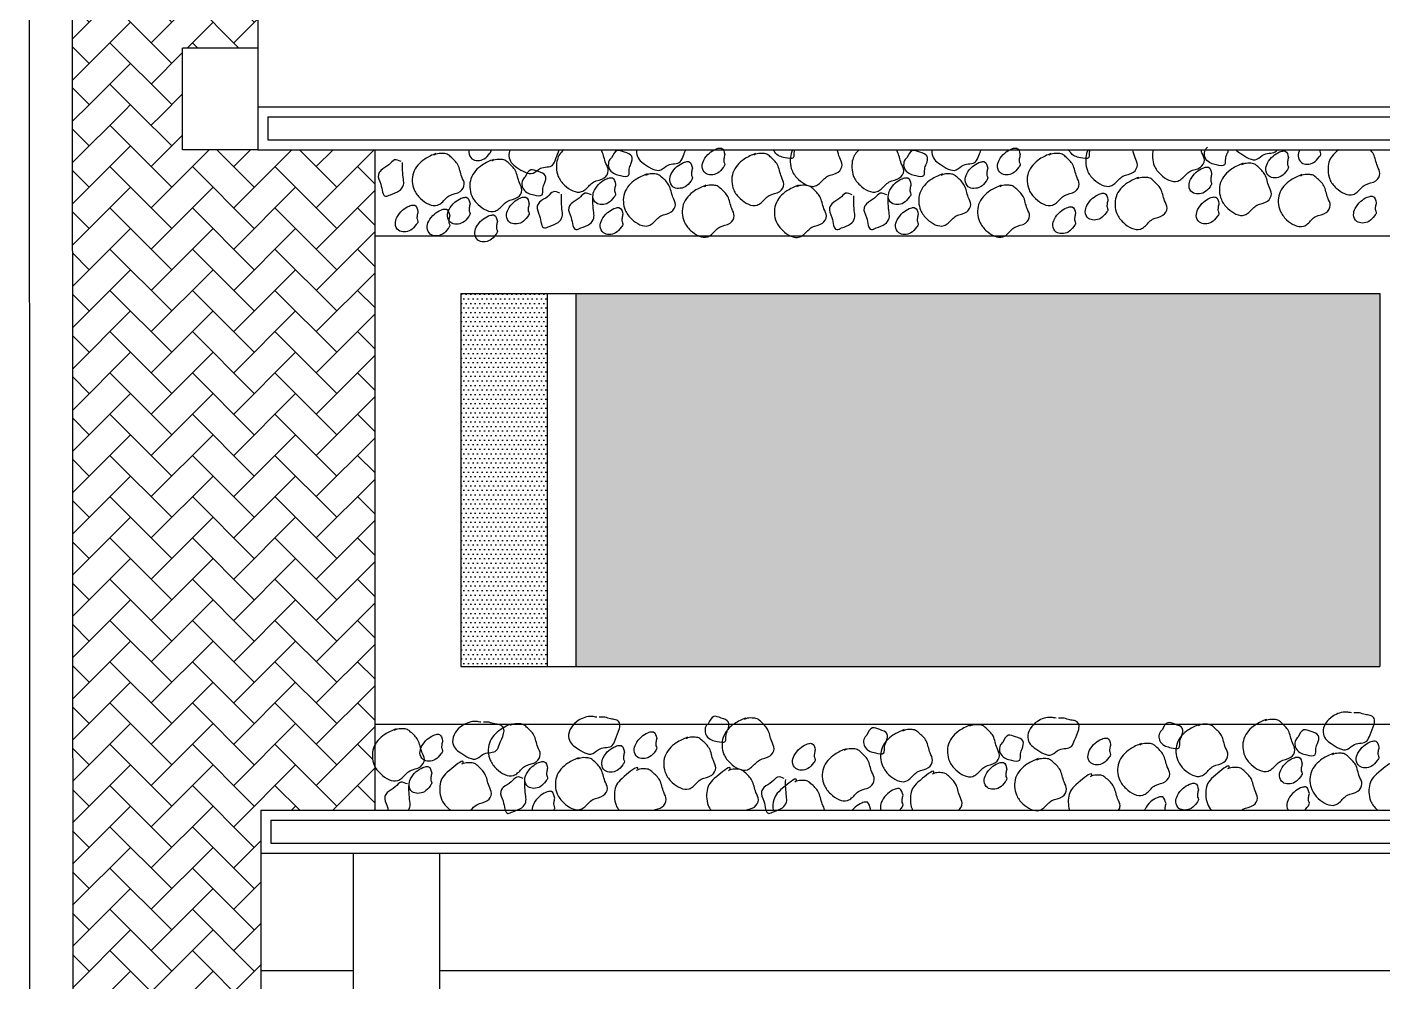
# Model space of a CAD drawing. Extents: x 152 to 700, y -120 to 84.
# Drawn here: x 202.573 to 206.114, y 68.869 to 71.362 of the extents above; entities that cross this region are included whole.
import ezdxf

# ---------------------------------------------------------------- set-up
doc = ezdxf.new("R2010")
doc.units = 0
doc.header["$LTSCALE"] = 0.03
doc.layers.get('0').update_dxf_attribs({"linetype": 'CONTINUOUS'})
for name, color, linetype in [('CALIDAD', 30, 'CONTINUOUS'), ('MUEBLES', 8, 'CONTINUOUS'), ('VENTANAS', 4, 'CONTINUOUS')]:
    doc.layers.add(name, color=color, linetype=linetype)
pattern_1 = [(45, (-34.82855, 130.16018), (1e-17, 0.107763073), [0.2286, -0.0762]), (135, (-34.77467, 130.21406), (1e-17, 0.107763073), [0.2286, -0.0762])]
pattern_2 = [(0, (95.259633, 125.802692), (0.005953125, 0.01190625), [0, -0.01190625])]

msp = doc.modelspace()

# ---------------------------------------------------------------- hatches: boundary and pattern name
at = {"ltscale": 0.03}
h = msp.add_hatch(dxfattribs=at)
h.set_pattern_fill('AR-HBONE,_O', color=31, scale=0.00075)
h.set_pattern_definition(pattern_1)
h.paths.add_polyline_path([(202.6908, 71.1677), (202.979, 71.1234), (202.979, 71.3078), (203.1753, 71.3078), (203.1753, 76.2544), (202.6885, 76.2935)])
h = msp.add_hatch(dxfattribs=at)
h.set_pattern_fill('AR-HBONE,_O', color=31, scale=0.00075)
h.set_pattern_definition(pattern_1)
edge = h.paths.add_edge_path()
edge.add_line((203.1832, 69.3172), (203.4808, 69.3172))
edge.add_line((203.4808, 69.3172), (203.4808, 69.4323))
edge.add_spline(control_points=[(203.4808, 69.4323), (203.4804, 69.4332), (203.4741, 69.4477), (203.474, 69.4711), (203.4794, 69.4852), (203.4808, 69.4878)], knot_values=[0.091409, 0.091409, 0.091409, 0.091409, 0.095392, 0.154484, 0.169046, 0.169046, 0.169046, 0.169046], degree=3, periodic=0)
edge.add_line((203.4808, 69.4878), (203.4808, 71.0422))
edge.add_line((203.4808, 71.0422), (203.1753, 71.0422))
edge.add_line((203.1753, 71.0422), (202.979, 71.0422))
edge.add_line((202.979, 71.0422), (202.979, 71.1234))
edge.add_line((202.979, 71.1234), (202.6908, 71.1677))
edge.add_line((202.6908, 71.1677), (202.6941, 63.9296))
edge.add_line((202.6941, 63.9296), (203.1832, 63.9296))
edge.add_line((203.1832, 63.9296), (203.1832, 69.3172))
at = {"layer": 'VENTANAS', "ltscale": 0.03}
h = msp.add_hatch(dxfattribs=at)
h.set_pattern_fill('DOTS', color=256, scale=0.0075, style=0)
h.set_pattern_definition(pattern_2)
h.paths.add_polyline_path([(203.9308, 70.6672), (203.7058, 70.6672), (203.7058, 69.6922), (203.9308, 69.6922)])
h = msp.add_hatch(dxfattribs=at)
h.set_pattern_fill('DOTS', color=256, scale=0.0075, style=0)
h.set_pattern_definition(pattern_2)
h.paths.add_polyline_path([(204.0058, 70.6672), (204.0058, 69.6922), (205.037, 69.6922), (205.037, 70.6672)])
h = msp.add_hatch(dxfattribs=at)
h.set_pattern_fill('DOTS', color=256, scale=0.0075, style=0)
h.set_pattern_definition(pattern_2)
h.paths.add_polyline_path([(205.037, 70.6672), (205.037, 69.6922), (206.1058, 69.6922), (206.1058, 70.6672)])

# ---------------------------------------------------------------- linework, layer by layer
at = {"ltscale": 0.03}
for p, q in [((202.6854, 83.179), (202.6941, 63.9296)), ((203.1753, 77.9047), (203.1753, 71.0422)), ((203.1753, 71.3078), (202.979, 71.3078)), ((202.979, 71.0422), (202.979, 71.3078)), ((203.1753, 71.1547), (211.8433, 71.1547)), ((203.1753, 71.0422), (202.979, 71.0422)), ((203.1753, 71.0422), (206.4808, 71.0422)), ((203.1832, 69.3172), (203.1832, 63.6507)), ((203.1832, 69.3172), (206.4808, 69.3172)), ((203.1832, 69.2047), (207.9808, 69.2047)), ((203.4245, 69.2047), (203.4245, 64.8673)), ((203.6495, 69.2047), (203.6495, 64.8673))]:
    msp.add_line(p, q, dxfattribs=at)
msp.add_lwpolyline([(217.5732, 83.2981), (202.5729, 83.2914), (202.5842, 57.9942), (217.585, 56.6357), (217.5732, 83.2981)], dxfattribs=at)
at = {"layer": 'CALIDAD', "ltscale": 0.03}
for p, q in [((203.2016, 71.1285), (211.817, 71.1285)), ((203.2016, 71.1285), (203.2016, 71.0685)), ((203.2016, 71.0685), (206.507, 71.0685)), ((203.2095, 69.291), (203.2095, 69.231)), ((203.2095, 69.291), (206.507, 69.291)), ((203.2095, 69.231), (208.007, 69.231))]:
    msp.add_line(p, q, dxfattribs=at)
at = {"layer": 'MUEBLES', "ltscale": 0.03}
for p, q in [((203.4808, 71.0422), (203.4808, 69.3172)), ((203.4808, 70.8172), (206.2558, 70.8172)), ((203.7058, 70.6672), (203.7058, 69.6922)), ((203.7058, 70.6672), (206.1058, 70.6672)), ((203.9308, 70.6672), (203.9308, 69.6922)), ((204.0058, 70.6672), (204.0058, 69.6922)), ((206.1058, 70.6672), (206.1058, 69.6922)), ((203.7058, 69.6922), (206.1058, 69.6922)), ((203.4808, 69.5422), (206.2558, 69.5422)), ((203.1832, 68.8986), (203.4245, 68.8986)), ((203.6495, 68.8986), (207.9808, 68.8986))]:
    msp.add_line(p, q, dxfattribs=at)
for points, start_tangent in [([(203.6407, 71.0326), (203.6112, 71.0178), (203.5816, 70.982), (203.5838, 70.9377), (203.6006, 70.9145), (203.645, 70.8977), (203.6555, 70.904), (203.6766, 70.923), (203.7041, 70.9335), (203.7146, 70.9525), (203.7083, 70.9714), (203.6977, 71.0031), (203.6787, 71.0241), (203.6703, 71.0305), (203.6576, 71.0326), (203.6407, 71.0305), (203.6365, 71.0284)], (0.196367, 0.980531)), ([(204.0992, 71.0213), (204.114, 71.0402), (204.133, 71.036), (204.152, 71.0255), (204.1499, 71.0044), (204.1457, 70.9918), (204.1436, 70.9749), (204.1225, 70.9749), (204.1077, 70.9791), (204.095, 70.9896), (204.0908, 71.0023), (204.095, 71.017), (204.0992, 71.0213)], (-0.894668, 0.446732)), ([(204.3949, 71.0294), (204.3865, 71.0462), (204.378, 71.0462), (204.3717, 71.0441), (204.3548, 71.0336), (204.34, 71.0146), (204.3358, 70.9977), (204.3443, 70.9809), (204.359, 70.9767), (204.3759, 70.9809), (204.3907, 70.9956), (204.3949, 71.0041), (204.3928, 71.0104), (204.3928, 71.0188), (204.3949, 71.0294)], (-0.447678, 0.894195)), ([(204.4754, 71.0326), (204.4458, 71.0178), (204.4163, 70.982), (204.4184, 70.9377), (204.4353, 70.9145), (204.4796, 70.8977), (204.4901, 70.904), (204.5112, 70.923), (204.5387, 70.9335), (204.5492, 70.9525), (204.5429, 70.9714), (204.5324, 71.0031), (204.5134, 71.0241), (204.5049, 71.0305), (204.4922, 71.0326), (204.4754, 71.0305), (204.4711, 71.0284)], (0.196367, 0.980531)), ([(204.8707, 71.0213), (204.8855, 71.0402), (204.9045, 71.036), (204.9235, 71.0255), (204.9213, 71.0044), (204.9171, 70.9918), (204.915, 70.9749), (204.8939, 70.9749), (204.8791, 70.9791), (204.8665, 70.9896), (204.8622, 71.0023), (204.8665, 71.017), (204.8707, 71.0213)], (-0.894668, 0.446732)), ([(205.1664, 71.0294), (205.1579, 71.0462), (205.1495, 71.0462), (205.1431, 71.0441), (205.1263, 71.0336), (205.1115, 71.0146), (205.1073, 70.9977), (205.1157, 70.9809), (205.1305, 70.9767), (205.1474, 70.9809), (205.1621, 70.9956), (205.1664, 71.0041), (205.1643, 71.0104), (205.1643, 71.0188), (205.1664, 71.0294)], (-0.447678, 0.894195)), ([(205.2468, 71.0326), (205.2173, 71.0178), (205.1877, 70.982), (205.1898, 70.9377), (205.2067, 70.9145), (205.251, 70.8977), (205.2616, 70.904), (205.2827, 70.923), (205.3101, 70.9335), (205.3207, 70.9525), (205.3143, 70.9714), (205.3038, 71.0031), (205.2848, 71.0241), (205.2764, 71.0305), (205.2637, 71.0326), (205.2468, 71.0305), (205.2426, 71.0284)], (0.196367, 0.980531)), ([(205.8671, 71.0216), (205.8587, 71.0385), (205.8502, 71.0385), (205.8439, 71.0364), (205.827, 71.0258), (205.8122, 71.0069), (205.808, 70.99), (205.8164, 70.9731), (205.8312, 70.9689), (205.8481, 70.9731), (205.8629, 70.9879), (205.8671, 70.9963), (205.865, 71.0027), (205.865, 71.0111), (205.8671, 71.0216)], (-0.447678, 0.894195)), ([(203.5494, 71.0113), (203.5326, 71.0156), (203.5178, 71.0029), (203.4967, 70.9882), (203.4903, 70.9776), (203.4967, 70.9523), (203.5093, 70.9207), (203.522, 70.9249), (203.5452, 70.9355), (203.5558, 70.9502), (203.5558, 70.965), (203.5537, 70.9882), (203.5537, 71.0092)], (-1, 0)), ([(203.7911, 71.017), (203.7615, 71.0023), (203.732, 70.9665), (203.7341, 70.9222), (203.751, 70.899), (203.7953, 70.8821), (203.8059, 70.8885), (203.827, 70.9074), (203.8544, 70.918), (203.865, 70.9369), (203.8586, 70.9559), (203.8481, 70.9875), (203.8291, 71.0086), (203.8206, 71.0149), (203.808, 71.017), (203.7911, 71.0149), (203.7869, 71.0128)], (0.196367, 0.980531)), ([(204.3103, 70.9939), (204.3019, 71.0107), (204.2934, 71.0107), (204.2871, 71.0086), (204.2702, 70.9981), (204.2554, 70.9791), (204.2512, 70.9622), (204.2597, 70.9454), (204.2744, 70.9412), (204.2913, 70.9454), (204.3061, 70.9601), (204.3103, 70.9686), (204.3082, 70.9749), (204.3082, 70.9833), (204.3103, 70.9939)], (-0.447678, 0.894195)), ([(205.0818, 70.9939), (205.0733, 71.0107), (205.0649, 71.0107), (205.0585, 71.0086), (205.0417, 70.9981), (205.0269, 70.9791), (205.0227, 70.9622), (205.0311, 70.9454), (205.0459, 70.9412), (205.0628, 70.9454), (205.0775, 70.9601), (205.0818, 70.9686), (205.0797, 70.9749), (205.0797, 70.9833), (205.0818, 70.9939)], (-0.447678, 0.894195)), ([(205.6666, 70.9795), (205.6581, 70.9963), (205.6497, 70.9963), (205.6434, 70.9942), (205.6265, 70.9837), (205.6117, 70.9647), (205.6075, 70.9478), (205.6159, 70.931), (205.6307, 70.9268), (205.6476, 70.931), (205.6624, 70.9457), (205.6666, 70.9542), (205.6645, 70.9605), (205.6645, 70.9689), (205.6666, 70.9795)], (-0.447678, 0.894195)), ([(205.7489, 71.0069), (205.7194, 70.9921), (205.6898, 70.9563), (205.6919, 70.912), (205.7088, 70.8888), (205.7531, 70.872), (205.7637, 70.8783), (205.7848, 70.8973), (205.8122, 70.9078), (205.8228, 70.9268), (205.8164, 70.9457), (205.8059, 70.9774), (205.7869, 70.9984), (205.7785, 71.0048), (205.7658, 71.0069), (205.7489, 71.0048), (205.7447, 71.0027)], (0.196367, 0.980531)), ([(203.8734, 70.9707), (203.8882, 70.9896), (203.9072, 70.9854), (203.9262, 70.9749), (203.9241, 70.9538), (203.9198, 70.9412), (203.9177, 70.9243), (203.8966, 70.9243), (203.8818, 70.9285), (203.8692, 70.9391), (203.865, 70.9517), (203.8692, 70.9665), (203.8734, 70.9707)], (-0.894668, 0.446732)), ([(204.1098, 70.9517), (204.1014, 70.9686), (204.0929, 70.9686), (204.0866, 70.9665), (204.0697, 70.9559), (204.0549, 70.9369), (204.0507, 70.9201), (204.0591, 70.9032), (204.0739, 70.899), (204.0908, 70.9032), (204.1056, 70.918), (204.1098, 70.9264), (204.1077, 70.9327), (204.1077, 70.9412), (204.1098, 70.9517)], (-0.447678, 0.894195)), ([(204.1921, 70.9791), (204.1626, 70.9643), (204.133, 70.9285), (204.1351, 70.8842), (204.152, 70.8611), (204.1963, 70.8442), (204.2069, 70.8505), (204.228, 70.8695), (204.2554, 70.88), (204.266, 70.899), (204.2597, 70.918), (204.2491, 70.9496), (204.2301, 70.9707), (204.2217, 70.977), (204.209, 70.9791), (204.1921, 70.977), (204.1879, 70.9749)], (0.196367, 0.980531)), ([(204.8812, 70.9517), (204.8728, 70.9686), (204.8644, 70.9686), (204.858, 70.9665), (204.8411, 70.9559), (204.8264, 70.9369), (204.8221, 70.9201), (204.8306, 70.9032), (204.8454, 70.899), (204.8622, 70.9032), (204.877, 70.918), (204.8812, 70.9264), (204.8791, 70.9327), (204.8791, 70.9412), (204.8812, 70.9517)], (-0.447678, 0.894195)), ([(204.9636, 70.9791), (204.934, 70.9643), (204.9045, 70.9285), (204.9066, 70.8842), (204.9235, 70.8611), (204.9678, 70.8442), (204.9783, 70.8505), (204.9994, 70.8695), (205.0269, 70.88), (205.0374, 70.899), (205.0311, 70.918), (205.0206, 70.9496), (205.0016, 70.9707), (204.9931, 70.977), (204.9804, 70.9791), (204.9636, 70.977), (204.9593, 70.9749)], (0.196367, 0.980531)), ([(205.4762, 70.9701), (205.4466, 70.9554), (205.4171, 70.9195), (205.4192, 70.8753), (205.436, 70.8521), (205.4804, 70.8352), (205.4909, 70.8415), (205.512, 70.8605), (205.5395, 70.871), (205.55, 70.89), (205.5437, 70.909), (205.5331, 70.9406), (205.5141, 70.9617), (205.5057, 70.968), (205.493, 70.9701), (205.4762, 70.968), (205.4719, 70.9659)], (0.196367, 0.980531)), ([(205.9025, 70.9775), (205.873, 70.9628), (205.8434, 70.9269), (205.8456, 70.8826), (205.8624, 70.8595), (205.9068, 70.8426), (205.9173, 70.8489), (205.9384, 70.8679), (205.9659, 70.8784), (205.9764, 70.8974), (205.9701, 70.9164), (205.9595, 70.948), (205.9405, 70.9691), (205.9321, 70.9754), (205.9194, 70.9775), (205.9025, 70.9754), (205.8983, 70.9733)], (0.196367, 0.980531)), ([(203.9642, 70.9285), (203.9473, 70.9327), (203.9325, 70.9201), (203.9114, 70.9053), (203.9051, 70.8948), (203.9114, 70.8695), (203.9241, 70.8379), (203.9367, 70.8421), (203.9599, 70.8526), (203.9705, 70.8674), (203.9705, 70.8821), (203.9684, 70.9053), (203.9684, 70.9264)], (-1, 0)), ([(204.0465, 70.9243), (204.0296, 70.9285), (204.0148, 70.9159), (203.9937, 70.9011), (203.9874, 70.8906), (203.9937, 70.8653), (204.0064, 70.8337), (204.019, 70.8379), (204.0423, 70.8484), (204.0528, 70.8632), (204.0528, 70.8779), (204.0507, 70.9011), (204.0507, 70.9222)], (-1, 0)), ([(204.3458, 70.9497), (204.3162, 70.935), (204.2867, 70.8992), (204.2888, 70.8549), (204.3057, 70.8317), (204.35, 70.8148), (204.3605, 70.8212), (204.3816, 70.8401), (204.4091, 70.8507), (204.4196, 70.8696), (204.4133, 70.8886), (204.4028, 70.9202), (204.3838, 70.9413), (204.3753, 70.9476), (204.3627, 70.9497), (204.3458, 70.9476), (204.3415, 70.9455)], (0.196367, 0.980531)), ([(204.5866, 70.9493), (204.557, 70.9345), (204.5275, 70.8987), (204.5296, 70.8544), (204.5465, 70.8312), (204.5908, 70.8144), (204.6013, 70.8207), (204.6224, 70.8397), (204.6499, 70.8502), (204.6604, 70.8692), (204.6541, 70.8882), (204.6436, 70.9198), (204.6246, 70.9409), (204.6161, 70.9472), (204.6034, 70.9493), (204.5866, 70.9472), (204.5823, 70.9451)], (0.196367, 0.980531)), ([(204.7276, 70.9243), (204.7107, 70.9285), (204.6959, 70.9159), (204.6748, 70.9011), (204.6685, 70.8906), (204.6748, 70.8653), (204.6875, 70.8337), (204.7001, 70.8379), (204.7234, 70.8484), (204.7339, 70.8632), (204.7339, 70.8779), (204.7318, 70.9011), (204.7318, 70.9222)], (-1, 0)), ([(204.8179, 70.9243), (204.801, 70.9285), (204.7863, 70.9159), (204.7652, 70.9011), (204.7588, 70.8906), (204.7652, 70.8653), (204.7778, 70.8337), (204.7905, 70.8379), (204.8137, 70.8484), (204.8243, 70.8632), (204.8243, 70.8779), (204.8221, 70.9011), (204.8221, 70.9222)], (-1, 0)), ([(205.1172, 70.9497), (205.0877, 70.935), (205.0581, 70.8992), (205.0602, 70.8549), (205.0771, 70.8317), (205.1214, 70.8148), (205.132, 70.8212), (205.1531, 70.8401), (205.1805, 70.8507), (205.1911, 70.8696), (205.1847, 70.8886), (205.1742, 70.9202), (205.1552, 70.9413), (205.1468, 70.9476), (205.1341, 70.9497), (205.1172, 70.9476), (205.113, 70.9455)], (0.196367, 0.980531)), ([(205.3957, 70.9114), (205.3873, 70.9282), (205.3788, 70.9282), (205.3725, 70.9261), (205.3556, 70.9156), (205.3408, 70.8966), (205.3366, 70.8797), (205.3451, 70.8629), (205.3598, 70.8587), (205.3767, 70.8629), (205.3915, 70.8776), (205.3957, 70.8861), (205.3936, 70.8924), (205.3936, 70.9008), (205.3957, 70.9114)], (-0.447678, 0.894195)), ([(203.5937, 70.8804), (203.5852, 70.8973), (203.5768, 70.8973), (203.5704, 70.8952), (203.5535, 70.8846), (203.5388, 70.8656), (203.5346, 70.8488), (203.543, 70.8319), (203.5578, 70.8277), (203.5747, 70.8319), (203.5894, 70.8467), (203.5937, 70.8551), (203.5915, 70.8614), (203.5915, 70.8699), (203.5937, 70.8804)], (-0.447678, 0.894195)), ([(203.7297, 70.9007), (203.7213, 70.9175), (203.7128, 70.9175), (203.7065, 70.9154), (203.6896, 70.9049), (203.6748, 70.8859), (203.6706, 70.869), (203.6791, 70.8522), (203.6938, 70.848), (203.7107, 70.8522), (203.7255, 70.8669), (203.7297, 70.8754), (203.7276, 70.8817), (203.7276, 70.8901), (203.7297, 70.9007)], (-0.447678, 0.894195)), ([(203.884, 70.9011), (203.8755, 70.918), (203.8671, 70.918), (203.8607, 70.9159), (203.8439, 70.9053), (203.8291, 70.8864), (203.8249, 70.8695), (203.8333, 70.8526), (203.8481, 70.8484), (203.865, 70.8526), (203.8797, 70.8674), (203.884, 70.8758), (203.8818, 70.8821), (203.8818, 70.8906), (203.884, 70.9011)], (-0.447678, 0.894195)), ([(204.1288, 70.8737), (204.1204, 70.8906), (204.1119, 70.8906), (204.1056, 70.8885), (204.0887, 70.8779), (204.0739, 70.8589), (204.0697, 70.8421), (204.0781, 70.8252), (204.0929, 70.821), (204.1098, 70.8252), (204.1246, 70.84), (204.1288, 70.8484), (204.1267, 70.8547), (204.1267, 70.8632), (204.1288, 70.8737)], (-0.447678, 0.894195)), ([(204.9002, 70.8737), (204.8918, 70.8906), (204.8834, 70.8906), (204.877, 70.8885), (204.8601, 70.8779), (204.8454, 70.8589), (204.8411, 70.8421), (204.8496, 70.8252), (204.8644, 70.821), (204.8812, 70.8252), (204.896, 70.84), (204.9002, 70.8484), (204.8981, 70.8547), (204.8981, 70.8632), (204.9002, 70.8737)], (-0.447678, 0.894195)), ([(205.3111, 70.8759), (205.3027, 70.8927), (205.2942, 70.8927), (205.2879, 70.8906), (205.271, 70.8801), (205.2562, 70.8611), (205.252, 70.8442), (205.2605, 70.8274), (205.2752, 70.8232), (205.2921, 70.8274), (205.3069, 70.8421), (205.3111, 70.8506), (205.309, 70.8569), (205.309, 70.8653), (205.3111, 70.8759)], (-0.447678, 0.894195)), ([(205.6856, 70.9015), (205.6771, 70.9183), (205.6687, 70.9183), (205.6624, 70.9162), (205.6455, 70.9057), (205.6307, 70.8867), (205.6265, 70.8698), (205.6349, 70.853), (205.6497, 70.8488), (205.6666, 70.853), (205.6814, 70.8677), (205.6856, 70.8762), (205.6835, 70.8825), (205.6835, 70.8909), (205.6856, 70.9015)], (-0.447678, 0.894195)), ([(206.0965, 70.9036), (206.088, 70.9205), (206.0796, 70.9205), (206.0732, 70.9184), (206.0563, 70.9078), (206.0416, 70.8889), (206.0374, 70.872), (206.0458, 70.8551), (206.0606, 70.8509), (206.0775, 70.8551), (206.0922, 70.8699), (206.0965, 70.8783), (206.0943, 70.8847), (206.0943, 70.8931), (206.0965, 70.9036)], (-0.447678, 0.894195)), ([(203.6766, 70.87), (203.6682, 70.8869), (203.6597, 70.8869), (203.6534, 70.8848), (203.6365, 70.8743), (203.6217, 70.8553), (203.6175, 70.8384), (203.6259, 70.8216), (203.6407, 70.8173), (203.6576, 70.8216), (203.6724, 70.8363), (203.6766, 70.8447), (203.6745, 70.8511), (203.6745, 70.8595), (203.6766, 70.87)], (-0.447678, 0.894195)), ([(203.801, 70.8545), (203.7926, 70.8714), (203.7841, 70.8714), (203.7778, 70.8693), (203.7609, 70.8587), (203.7461, 70.8398), (203.7419, 70.8229), (203.7504, 70.806), (203.7651, 70.8018), (203.782, 70.806), (203.7968, 70.8208), (203.801, 70.8292), (203.7989, 70.8355), (203.7989, 70.844), (203.801, 70.8545)], (-0.447678, 0.894195)), ([(203.7582, 69.5468), (203.7456, 69.5489), (203.7097, 69.5383), (203.6907, 69.5194), (203.6843, 69.4962), (203.6907, 69.4793), (203.7055, 69.4667), (203.7477, 69.4519), (203.7667, 69.4646), (203.7983, 69.473), (203.8068, 69.4899), (203.8173, 69.5173), (203.8173, 69.532), (203.8068, 69.5405), (203.7941, 69.5426), (203.7793, 69.5468), (203.7646, 69.5468)], (-0.70755, 0.706663)), ([(204.0609, 69.5599), (204.0482, 69.562), (204.0124, 69.5515), (203.9934, 69.5325), (203.987, 69.5093), (203.9934, 69.4925), (204.0081, 69.4798), (204.0503, 69.4651), (204.0693, 69.4777), (204.101, 69.4861), (204.1094, 69.503), (204.12, 69.5304), (204.12, 69.5452), (204.1094, 69.5536), (204.0968, 69.5557), (204.082, 69.5599), (204.0672, 69.5599)], (-0.70755, 0.706663)), ([(204.3519, 69.5433), (204.3666, 69.5622), (204.3856, 69.558), (204.4046, 69.5475), (204.4025, 69.5264), (204.3983, 69.5138), (204.3962, 69.4969), (204.3751, 69.4969), (204.3603, 69.5011), (204.3476, 69.5117), (204.3434, 69.5243), (204.3476, 69.5391), (204.3519, 69.5433)], (-0.894668, 0.446732)), ([(204.4499, 69.5581), (204.4204, 69.5433), (204.3908, 69.5075), (204.3929, 69.4632), (204.4098, 69.44), (204.4541, 69.4231), (204.4647, 69.4295), (204.4858, 69.4484), (204.5132, 69.459), (204.5238, 69.478), (204.5175, 69.4969), (204.5069, 69.5286), (204.4879, 69.5496), (204.4795, 69.556), (204.4668, 69.5581), (204.4499, 69.556), (204.4457, 69.5538)], (0.196367, 0.980531)), ([(205.2602, 69.5575), (205.2475, 69.5596), (205.2116, 69.5491), (205.1927, 69.5301), (205.1863, 69.5069), (205.1927, 69.49), (205.2074, 69.4774), (205.2496, 69.4626), (205.2686, 69.4753), (205.3003, 69.4837), (205.3087, 69.5006), (205.3193, 69.528), (205.3193, 69.5427), (205.3087, 69.5512), (205.2961, 69.5533), (205.2813, 69.5575), (205.2665, 69.5575)], (-0.70755, 0.706663)), ([(205.5373, 69.527), (205.552, 69.5459), (205.571, 69.5417), (205.59, 69.5312), (205.5879, 69.5101), (205.5837, 69.4975), (205.5816, 69.4806), (205.5605, 69.4806), (205.5457, 69.4848), (205.533, 69.4953), (205.5288, 69.508), (205.533, 69.5227), (205.5373, 69.527)], (-0.894668, 0.446732)), ([(205.81, 69.5545), (205.7805, 69.5398), (205.7509, 69.5039), (205.753, 69.4596), (205.7699, 69.4365), (205.8142, 69.4196), (205.8248, 69.4259), (205.8459, 69.4449), (205.8733, 69.4554), (205.8839, 69.4744), (205.8776, 69.4934), (205.867, 69.525), (205.848, 69.5461), (205.8396, 69.5524), (205.8269, 69.5545), (205.81, 69.5524), (205.8058, 69.5503)], (0.196367, 0.980531)), ([(206.0316, 69.5714), (206.019, 69.5735), (205.9831, 69.5629), (205.9641, 69.544), (205.9578, 69.5208), (205.9641, 69.5039), (205.9789, 69.4913), (206.0211, 69.4765), (206.0401, 69.4892), (206.0717, 69.4976), (206.0802, 69.5145), (206.0907, 69.5419), (206.0907, 69.5566), (206.0802, 69.565), (206.0675, 69.5672), (206.0527, 69.5714), (206.038, 69.5714)], (-0.70755, 0.706663)), ([(203.5366, 69.5299), (203.507, 69.5152), (203.4775, 69.4793), (203.4796, 69.4351), (203.4965, 69.4119), (203.5408, 69.395), (203.5514, 69.4013), (203.5725, 69.4203), (203.5999, 69.4308), (203.6105, 69.4498), (203.6041, 69.4688), (203.5936, 69.5004), (203.5746, 69.5215), (203.5661, 69.5278), (203.5535, 69.5299), (203.5366, 69.5278), (203.5324, 69.5257)], (0.196367, 0.980531)), ([(203.658, 69.4982), (203.6495, 69.5151), (203.6411, 69.5151), (203.6347, 69.513), (203.6179, 69.5024), (203.6031, 69.4834), (203.5989, 69.4666), (203.6073, 69.4497), (203.6221, 69.4455), (203.639, 69.4497), (203.6537, 69.4645), (203.658, 69.4729), (203.6559, 69.4792), (203.6559, 69.4877), (203.658, 69.4982)], (-0.447678, 0.894195)), ([(203.8393, 69.5431), (203.8097, 69.5283), (203.7802, 69.4925), (203.7823, 69.4482), (203.7992, 69.425), (203.8435, 69.4081), (203.854, 69.4145), (203.8752, 69.4334), (203.9026, 69.444), (203.9131, 69.4629), (203.9068, 69.4819), (203.8963, 69.5135), (203.8773, 69.5346), (203.8688, 69.5409), (203.8562, 69.5431), (203.8393, 69.5409), (203.8351, 69.5388)], (0.196367, 0.980531)), ([(204.2173, 69.5048), (204.2088, 69.5216), (204.2004, 69.5216), (204.194, 69.5195), (204.1772, 69.509), (204.1624, 69.49), (204.1582, 69.4732), (204.1666, 69.4563), (204.1814, 69.4521), (204.1983, 69.4563), (204.213, 69.471), (204.2173, 69.4795), (204.2152, 69.4858), (204.2152, 69.4942), (204.2173, 69.5048)], (-0.447678, 0.894195)), ([(204.7658, 69.5131), (204.7806, 69.5321), (204.7996, 69.5278), (204.8186, 69.5173), (204.8165, 69.4962), (204.8123, 69.4836), (204.8101, 69.4667), (204.789, 69.4667), (204.7743, 69.4709), (204.7616, 69.4815), (204.7574, 69.4941), (204.7616, 69.5089), (204.7658, 69.5131)], (-0.894668, 0.446732)), ([(204.8639, 69.5279), (204.8343, 69.5131), (204.8048, 69.4773), (204.8069, 69.433), (204.8238, 69.4098), (204.8681, 69.393), (204.8786, 69.3993), (204.8998, 69.4183), (204.9272, 69.4288), (204.9377, 69.4478), (204.9314, 69.4667), (204.9209, 69.4984), (204.9019, 69.5194), (204.8934, 69.5258), (204.8808, 69.5279), (204.8639, 69.5258), (204.8596, 69.5237)], (0.196367, 0.980531)), ([(205.0386, 69.5406), (205.009, 69.5259), (204.9795, 69.49), (204.9816, 69.4458), (204.9985, 69.4226), (205.0428, 69.4057), (205.0533, 69.412), (205.0745, 69.431), (205.1019, 69.4416), (205.1124, 69.4605), (205.1061, 69.4795), (205.0956, 69.5111), (205.0766, 69.5322), (205.0681, 69.5385), (205.0555, 69.5406), (205.0386, 69.5385), (205.0343, 69.5364)], (0.196367, 0.980531)), ([(205.1209, 69.4943), (205.1357, 69.5132), (205.1547, 69.509), (205.1737, 69.4985), (205.1715, 69.4774), (205.1673, 69.4647), (205.1652, 69.4479), (205.1441, 69.4479), (205.1293, 69.4521), (205.1167, 69.4626), (205.1124, 69.4753), (205.1167, 69.49), (205.1209, 69.4943)], (-0.894668, 0.446732)), ([(205.6353, 69.5418), (205.6058, 69.527), (205.5762, 69.4912), (205.5783, 69.4469), (205.5952, 69.4237), (205.6395, 69.4068), (205.6501, 69.4132), (205.6712, 69.4321), (205.6986, 69.4427), (205.7092, 69.4616), (205.7029, 69.4806), (205.6923, 69.5122), (205.6733, 69.5333), (205.6649, 69.5396), (205.6522, 69.5418), (205.6353, 69.5396), (205.6311, 69.5375)], (0.196367, 0.980531)), ([(205.8923, 69.5081), (205.9071, 69.5271), (205.9261, 69.5229), (205.9451, 69.5123), (205.943, 69.4913), (205.9388, 69.4786), (205.9367, 69.4618), (205.9155, 69.4618), (205.9008, 69.466), (205.8881, 69.4765), (205.8839, 69.4892), (205.8881, 69.5039), (205.8923, 69.5081)], (-0.894668, 0.446732)), ([(204.1327, 69.4693), (204.1242, 69.4861), (204.1158, 69.4861), (204.1094, 69.484), (204.0926, 69.4735), (204.0778, 69.4545), (204.0736, 69.4377), (204.082, 69.4208), (204.0968, 69.4166), (204.1137, 69.4208), (204.1284, 69.4355), (204.1327, 69.444), (204.1306, 69.4503), (204.1306, 69.4587), (204.1327, 69.4693)], (-0.447678, 0.894195)), ([(204.2977, 69.508), (204.2682, 69.4932), (204.2386, 69.4574), (204.2407, 69.4131), (204.2576, 69.3899), (204.3019, 69.3731), (204.3125, 69.3794), (204.3336, 69.3984), (204.361, 69.4089), (204.3716, 69.4279), (204.3652, 69.4469), (204.3547, 69.4785), (204.3357, 69.4996), (204.3273, 69.5059), (204.3146, 69.508), (204.2977, 69.5059), (204.2935, 69.5038)], (0.196367, 0.980531)), ([(204.6312, 69.4746), (204.6228, 69.4914), (204.6143, 69.4914), (204.608, 69.4893), (204.5911, 69.4788), (204.5763, 69.4598), (204.5721, 69.443), (204.5806, 69.4261), (204.5953, 69.4219), (204.6122, 69.4261), (204.627, 69.4409), (204.6312, 69.4493), (204.6291, 69.4556), (204.6291, 69.464), (204.6312, 69.4746)], (-0.447678, 0.894195)), ([(204.7117, 69.4778), (204.6821, 69.463), (204.6526, 69.4272), (204.6547, 69.3829), (204.6716, 69.3598), (204.7159, 69.3429), (204.7264, 69.3492), (204.7475, 69.3682), (204.775, 69.3787), (204.7855, 69.3977), (204.7792, 69.4167), (204.7687, 69.4483), (204.7497, 69.4694), (204.7412, 69.4757), (204.7285, 69.4778), (204.7117, 69.4757), (204.7074, 69.4736)], (0.196367, 0.980531)), ([(205.4027, 69.4885), (205.3942, 69.5053), (205.3858, 69.5053), (205.3794, 69.5032), (205.3626, 69.4927), (205.3478, 69.4737), (205.3436, 69.4568), (205.352, 69.44), (205.3668, 69.4358), (205.3837, 69.44), (205.3984, 69.4547), (205.4027, 69.4632), (205.4005, 69.4695), (205.4005, 69.4779), (205.4027, 69.4885)], (-0.447678, 0.894195)), ([(205.4831, 69.4917), (205.4536, 69.4769), (205.424, 69.4411), (205.4261, 69.3968), (205.443, 69.3736), (205.4873, 69.3568), (205.4979, 69.3631), (205.519, 69.3821), (205.5464, 69.3926), (205.557, 69.4116), (205.5506, 69.4306), (205.5401, 69.4622), (205.5211, 69.4833), (205.5127, 69.4896), (205.5, 69.4917), (205.4831, 69.4896), (205.4789, 69.4875)], (0.196367, 0.980531)), ([(206.1034, 69.4807), (206.095, 69.4976), (206.0865, 69.4976), (206.0802, 69.4955), (206.0633, 69.4849), (206.0485, 69.466), (206.0443, 69.4491), (206.0527, 69.4322), (206.0675, 69.428), (206.0844, 69.4322), (206.0992, 69.447), (206.1034, 69.4554), (206.1013, 69.4618), (206.1013, 69.4702), (206.1034, 69.4807)], (-0.447678, 0.894195)), ([(203.9321, 69.4271), (203.9237, 69.444), (203.9153, 69.444), (203.9089, 69.4419), (203.892, 69.4313), (203.8773, 69.4124), (203.873, 69.3955), (203.8815, 69.3786), (203.8963, 69.3744), (203.9131, 69.3786), (203.9279, 69.3934), (203.9321, 69.4018), (203.93, 69.4081), (203.93, 69.4166), (203.9321, 69.4271)], (-0.447678, 0.894195)), ([(204.0145, 69.4545), (203.9849, 69.4398), (203.9554, 69.4039), (203.9575, 69.3597), (203.9744, 69.3365), (204.0187, 69.3196), (204.0292, 69.3259), (204.0503, 69.3449), (204.0778, 69.3554), (204.0883, 69.3744), (204.082, 69.3934), (204.0715, 69.425), (204.0525, 69.4461), (204.044, 69.4524), (204.0313, 69.4545), (204.0145, 69.4524), (204.0102, 69.4503)], (0.196367, 0.980531)), ([(205.1314, 69.4247), (205.123, 69.4416), (205.1146, 69.4416), (205.1082, 69.4394), (205.0913, 69.4289), (205.0766, 69.4099), (205.0723, 69.3931), (205.0808, 69.3762), (205.0956, 69.372), (205.1124, 69.3762), (205.1272, 69.391), (205.1314, 69.3994), (205.1293, 69.4057), (205.1293, 69.4141), (205.1314, 69.4247)], (-0.447678, 0.894195)), ([(205.2138, 69.4521), (205.1842, 69.4373), (205.1547, 69.4015), (205.1568, 69.3572), (205.1737, 69.334), (205.218, 69.3172), (205.2285, 69.3235), (205.2496, 69.3425), (205.2771, 69.353), (205.2876, 69.372), (205.2813, 69.391), (205.2707, 69.4226), (205.2518, 69.4437), (205.2433, 69.45), (205.2306, 69.4521), (205.2138, 69.45), (205.2095, 69.4479)], (0.196367, 0.980531)), ([(205.9029, 69.4386), (205.8944, 69.4554), (205.886, 69.4554), (205.8797, 69.4533), (205.8628, 69.4428), (205.848, 69.4238), (205.8438, 69.4069), (205.8522, 69.3901), (205.867, 69.3859), (205.8839, 69.3901), (205.8987, 69.4048), (205.9029, 69.4133), (205.9008, 69.4196), (205.9008, 69.428), (205.9029, 69.4386)], (-0.447678, 0.894195)), ([(205.9852, 69.466), (205.9556, 69.4512), (205.9261, 69.4154), (205.9282, 69.3711), (205.9451, 69.3479), (205.9894, 69.3311), (206, 69.3374), (206.0211, 69.3564), (206.0485, 69.3669), (206.0591, 69.3859), (206.0527, 69.4048), (206.0422, 69.4365), (206.0232, 69.4575), (206.0148, 69.4639), (206.0021, 69.466), (205.9852, 69.4639), (205.981, 69.4618)], (0.196367, 0.980531)), ([(203.6295, 69.414), (203.621, 69.4308), (203.6126, 69.4308), (203.6062, 69.4287), (203.5894, 69.4182), (203.5746, 69.3992), (203.5704, 69.3823), (203.5788, 69.3655), (203.5936, 69.3613), (203.6105, 69.3655), (203.6252, 69.3802), (203.6295, 69.3887), (203.6274, 69.395), (203.6274, 69.4034), (203.6295, 69.414)], (-0.447678, 0.894195)), ([(203.8688, 69.3997), (203.8519, 69.4039), (203.8372, 69.3913), (203.8161, 69.3765), (203.8097, 69.366), (203.8161, 69.3407), (203.8287, 69.3091), (203.8414, 69.3133), (203.8646, 69.3238), (203.8752, 69.3386), (203.8752, 69.3533), (203.873, 69.3765), (203.873, 69.3976)], (-1, 0)), ([(204.5499, 69.3997), (204.533, 69.4039), (204.5183, 69.3913), (204.4971, 69.3765), (204.4908, 69.366), (204.4971, 69.3407), (204.5098, 69.3091), (204.5225, 69.3133), (204.5457, 69.3238), (204.5562, 69.3386), (204.5562, 69.3533), (204.5541, 69.3765), (204.5541, 69.3976)], (-1, 0)), ([(205.632, 69.3705), (205.6236, 69.3873), (205.6151, 69.3873), (205.6088, 69.3852), (205.5919, 69.3747), (205.5771, 69.3557), (205.5729, 69.3388), (205.5813, 69.322), (205.5961, 69.3178), (205.613, 69.322), (205.6278, 69.3367), (205.632, 69.3452), (205.6299, 69.3515), (205.6299, 69.3599), (205.632, 69.3705)], (-0.447678, 0.894195))]:
    msp.add_spline(points, degree=3, dxfattribs=dict(at, start_tangent=start_tangent))
for points, knots in [([(203.7269, 71.0422), (203.7264, 71.0399), (203.7256, 71.0312), (203.7323, 71.0166), (203.7503, 71.0128), (203.7688, 71.0172), (203.7784, 71.0295), (203.7858, 71.0388), (203.7854, 71.042), (203.7854, 71.0422)], [0.1177242, 0.1177242, 0.1177242, 0.1177242, 0.1270842, 0.1522304, 0.1727173, 0.1959228, 0.2237656, 0.2363383, 0.237376, 0.237376, 0.237376, 0.237376]), ([(203.8342, 71.0422), (203.8319, 71.0369), (203.8295, 71.0251), (203.8365, 71.0068), (203.8585, 70.9916), (203.8903, 70.9705), (203.9141, 71.0004), (203.946, 70.9941), (203.9539, 71.0221), (203.9603, 71.0343), (203.9629, 71.0422)], [0.1122323, 0.1122323, 0.1122323, 0.1122323, 0.1348302, 0.1588484, 0.184781, 0.2444072, 0.2748366, 0.3185231, 0.3436693, 0.3769045, 0.3769045, 0.3769045, 0.3769045]), ([(203.9749, 71.0422), (203.9653, 71.0333), (203.9543, 71.0182), (203.9545, 70.9751), (203.9788, 70.9444), (204.0112, 70.9251), (204.0367, 70.9417), (204.0506, 70.9624), (204.0802, 70.9627), (204.0949, 70.9874), (204.0808, 71.0102), (204.0789, 71.0304), (204.0723, 71.0409), (204.0714, 71.0422)], [0.0604113, 0.0604113, 0.0604113, 0.0604113, 0.1059712, 0.1650629, 0.2033095, 0.266543, 0.2829477, 0.3207887, 0.3599811, 0.3889279, 0.4155959, 0.4600427, 0.4666568, 0.4666568, 0.4666568, 0.4666568]), ([(204.1651, 71.0422), (204.1646, 71.0395), (204.1641, 71.0306), (204.17, 71.0153), (204.1919, 71.0001), (204.2238, 70.9789), (204.2476, 71.0088), (204.2795, 71.0025), (204.2864, 71.0272), (204.2912, 71.0374), (204.2932, 71.0422)], [0.1238124, 0.1238124, 0.1238124, 0.1238124, 0.1348302, 0.1588484, 0.184781, 0.2444072, 0.2748366, 0.3185231, 0.3436693, 0.3647347, 0.3647347, 0.3647347, 0.3647347]), ([(204.5768, 71.0422), (204.5764, 71.041), (204.5749, 71.0342), (204.5783, 71.0154), (204.5534, 71.0215), (204.5375, 71.0245), (204.5265, 71.0331), (204.5231, 71.0401), (204.5223, 71.0422)], [0.1278113, 0.1278113, 0.1278113, 0.1278113, 0.1330006, 0.1556614, 0.1838047, 0.2042916, 0.2262603, 0.235078, 0.235078, 0.235078, 0.235078]), ([(204.5727, 71.0422), (204.5708, 71.0391), (204.565, 71.0248), (204.5652, 70.9901), (204.5895, 70.9594), (204.6218, 70.9401), (204.6474, 70.9567), (204.6612, 70.9774), (204.6908, 70.9777), (204.7056, 71.0024), (204.6937, 71.0216), (204.6909, 71.0355), (204.6889, 71.0422)], [0.0884008, 0.0884008, 0.0884008, 0.0884008, 0.1059712, 0.1650629, 0.2033095, 0.266543, 0.2829477, 0.3207887, 0.3599811, 0.3889279, 0.4155959, 0.4439415, 0.4439415, 0.4439415, 0.4439415]), ([(204.7464, 71.0422), (204.7367, 71.0333), (204.7257, 71.0182), (204.726, 70.9751), (204.7503, 70.9444), (204.7826, 70.9251), (204.8082, 70.9417), (204.822, 70.9624), (204.8516, 70.9627), (204.8664, 70.9874), (204.8522, 71.0102), (204.8504, 71.0304), (204.8437, 71.0409), (204.8428, 71.0422)], [0.0604113, 0.0604113, 0.0604113, 0.0604113, 0.1059712, 0.1650629, 0.2033095, 0.266543, 0.2829477, 0.3207887, 0.3599811, 0.3889279, 0.4155959, 0.4600427, 0.4666568, 0.4666568, 0.4666568, 0.4666568]), ([(204.9366, 71.0422), (204.9361, 71.0395), (204.9355, 71.0306), (204.9415, 71.0153), (204.9634, 71.0001), (204.9953, 70.9789), (205.019, 71.0088), (205.0509, 71.0025), (205.0579, 71.0272), (205.0627, 71.0374), (205.0646, 71.0422)], [0.1238124, 0.1238124, 0.1238124, 0.1238124, 0.1348302, 0.1588484, 0.184781, 0.2444072, 0.2748366, 0.3185231, 0.3436693, 0.3647347, 0.3647347, 0.3647347, 0.3647347]), ([(205.3482, 71.0422), (205.3478, 71.041), (205.3463, 71.0342), (205.3498, 71.0154), (205.3248, 71.0215), (205.309, 71.0245), (205.298, 71.0331), (205.2945, 71.0401), (205.2938, 71.0422)], [0.1278113, 0.1278113, 0.1278113, 0.1278113, 0.1330006, 0.1556614, 0.1838047, 0.2042916, 0.2262603, 0.235078, 0.235078, 0.235078, 0.235078]), ([(205.3441, 71.0422), (205.3423, 71.0391), (205.3364, 71.0248), (205.3366, 70.9901), (205.3609, 70.9594), (205.3932, 70.9401), (205.4188, 70.9567), (205.4327, 70.9774), (205.4623, 70.9777), (205.477, 71.0024), (205.4651, 71.0216), (205.4624, 71.0355), (205.4604, 71.0422)], [0.0884008, 0.0884008, 0.0884008, 0.0884008, 0.1059712, 0.1650629, 0.2033095, 0.266543, 0.2829477, 0.3207887, 0.3599811, 0.3889279, 0.4155959, 0.4439415, 0.4439415, 0.4439415, 0.4439415]), ([(205.514, 71.0422), (205.5112, 71.0298), (205.5119, 71.0021), (205.5356, 70.9722), (205.5679, 70.9528), (205.5935, 70.9695), (205.6074, 70.9901), (205.637, 70.9905), (205.6517, 71.0152), (205.6423, 71.0304), (205.6393, 71.0395), (205.6386, 71.0422)], [0.1099441, 0.1099441, 0.1099441, 0.1099441, 0.1650629, 0.2033095, 0.266543, 0.2829477, 0.3207887, 0.3599811, 0.3889279, 0.4155959, 0.4264643, 0.4264643, 0.4264643, 0.4264643]), ([(205.7097, 71.0422), (205.7091, 71.0388), (205.7063, 71.0304), (205.7006, 71.0195), (205.7049, 70.9966), (205.6799, 71.0027), (205.6641, 71.0057), (205.6511, 71.0158), (205.6461, 71.0305), (205.6492, 71.0429), (205.6545, 71.0477), (205.656, 71.049)], [0.1024637, 0.1024637, 0.1024637, 0.1024637, 0.1152216, 0.1330006, 0.1556614, 0.1838047, 0.2042916, 0.2262603, 0.244039, 0.2645034, 0.2724581, 0.2724581, 0.2724581, 0.2724581]), ([(205.73, 71.0422), (205.7335, 71.0384), (205.75, 71.027), (205.7806, 71.0067), (205.8043, 71.0366), (205.8304, 71.0315), (205.8376, 71.0408), (205.8384, 71.0422)], [0.1634762, 0.1634762, 0.1634762, 0.1634762, 0.184781, 0.2444072, 0.2748366, 0.3185231, 0.3253822, 0.3253822, 0.3253822, 0.3253822]), ([(205.8967, 71.0422), (205.8941, 71.037), (205.8902, 71.0252), (205.8985, 71.007), (205.9166, 71.0032), (205.935, 71.0075), (205.9446, 71.0198), (205.9535, 71.0309), (205.9494, 71.0373), (205.9491, 71.0408), (205.9491, 71.0422)], [0.1041421, 0.1041421, 0.1041421, 0.1041421, 0.1270842, 0.1522304, 0.1727173, 0.1959228, 0.2237656, 0.2363383, 0.2452278, 0.2506655, 0.2506655, 0.2506655, 0.2506655]), ([(205.9985, 71.0422), (205.983, 71.0292), (205.9695, 71.0144), (205.9697, 70.9678), (205.9941, 70.9371), (206.0264, 70.9178), (206.0519, 70.9344), (206.0658, 70.9551), (206.0954, 70.9554), (206.1101, 70.9801), (206.096, 71.003), (206.0938, 71.0265), (206.0838, 71.0387), (206.0804, 71.0422)], [0.0488125, 0.0488125, 0.0488125, 0.0488125, 0.1059712, 0.1650629, 0.2033095, 0.266543, 0.2829477, 0.3207887, 0.3599811, 0.3889279, 0.4155959, 0.4600427, 0.479482, 0.479482, 0.479482, 0.479482]), ([(203.7118, 69.4414), (203.7139, 69.4522), (203.6692, 69.4167), (203.6491, 69.3969), (203.6494, 69.3488), (203.6659, 69.328), (203.6764, 69.3192), (203.679, 69.3172)], [0, 0, 0, 0, 0.0440397, 0.1059712, 0.1650629, 0.2033095, 0.2149477, 0.2149477, 0.2149477, 0.2149477]), ([(203.7313, 69.3172), (203.7366, 69.3226), (203.7478, 69.3361), (203.775, 69.3365), (203.7898, 69.3612), (203.7756, 69.384), (203.773, 69.4123), (203.7542, 69.4288), (203.7412, 69.4408), (203.7272, 69.4416), (203.7154, 69.4414), (203.709, 69.4379), (203.7076, 69.4372)], [0.2913512, 0.2913512, 0.2913512, 0.2913512, 0.3207887, 0.3599811, 0.3889279, 0.4155959, 0.4600427, 0.4978787, 0.5119436, 0.529062, 0.5517512, 0.5580428, 0.5580428, 0.5580428, 0.5580428]), ([(205.7124, 69.4292), (205.7146, 69.44), (205.6698, 69.4045), (205.6498, 69.3847), (205.65, 69.34), (205.6617, 69.3224), (205.6663, 69.3172)], [0, 0, 0, 0, 0.0440397, 0.1059712, 0.1650629, 0.1924104, 0.1924104, 0.1924104, 0.1924104]), ([(206.1388, 69.4366), (206.141, 69.4474), (206.0962, 69.4119), (206.0762, 69.3921), (206.0764, 69.3441), (206.0916, 69.325), (206.0997, 69.3177), (206.1003, 69.3172)], [0, 0, 0, 0, 0.0440397, 0.1059712, 0.1650629, 0.2033095, 0.2058234, 0.2058234, 0.2058234, 0.2058234]), ([(204.1681, 69.4252), (204.1703, 69.436), (204.1255, 69.4005), (204.1055, 69.3807), (204.1057, 69.338), (204.1155, 69.3212), (204.1186, 69.3172)], [0, 0, 0, 0, 0.0440397, 0.1059712, 0.1650629, 0.1854097, 0.1854097, 0.1854097, 0.1854097]), ([(204.2077, 69.3172), (204.2154, 69.3202), (204.2322, 69.3217), (204.2461, 69.3449), (204.232, 69.3678), (204.2294, 69.396), (204.2106, 69.4126), (204.1975, 69.4246), (204.1835, 69.4254), (204.1717, 69.4252), (204.1653, 69.4217), (204.1639, 69.4209)], [0.3263201, 0.3263201, 0.3263201, 0.3263201, 0.3599811, 0.3889279, 0.4155959, 0.4600427, 0.4978787, 0.5119436, 0.529062, 0.5517512, 0.5580428, 0.5580428, 0.5580428, 0.5580428]), ([(204.4089, 69.4247), (204.4111, 69.4355), (204.3663, 69.4), (204.3463, 69.3802), (204.3465, 69.3378), (204.3561, 69.3211), (204.3591, 69.3172)], [0, 0, 0, 0, 0.0440397, 0.1059712, 0.1650629, 0.184644, 0.184644, 0.184644, 0.184644]), ([(204.4497, 69.3172), (204.4571, 69.3198), (204.4733, 69.3217), (204.4869, 69.3445), (204.4728, 69.3673), (204.4702, 69.3956), (204.4514, 69.4121), (204.4383, 69.4241), (204.4243, 69.4249), (204.4125, 69.4247), (204.4061, 69.4212), (204.4047, 69.4205)], [0.3281067, 0.3281067, 0.3281067, 0.3281067, 0.3599811, 0.3889279, 0.4155959, 0.4600427, 0.4978787, 0.5119436, 0.529062, 0.5517512, 0.5580428, 0.5580428, 0.5580428, 0.5580428]), ([(204.5821, 69.395), (204.5842, 69.4058), (204.5394, 69.3703), (204.5221, 69.3532), (204.52, 69.3268), (204.5211, 69.3172)], [0, 0, 0, 0, 0.0440397, 0.1059712, 0.1424938, 0.1424938, 0.1424938, 0.1424938]), ([(204.941, 69.4153), (204.9432, 69.4261), (204.8984, 69.3907), (204.8784, 69.3708), (204.8786, 69.3329), (204.8849, 69.3183), (204.8854, 69.3172)], [0, 0, 0, 0, 0.0440397, 0.1059712, 0.1650629, 0.1698158, 0.1698158, 0.1698158, 0.1698158]), ([(205.0056, 69.3172), (205.011, 69.3217), (205.0187, 69.3356), (205.0049, 69.3579), (205.0023, 69.3862), (204.9835, 69.4028), (204.9704, 69.4148), (204.9564, 69.4156), (204.9446, 69.4154), (204.9382, 69.4119), (204.9368, 69.4111)], [0.3619732, 0.3619732, 0.3619732, 0.3619732, 0.3889279, 0.4155959, 0.4600427, 0.4978787, 0.5119436, 0.529062, 0.5517512, 0.5580428, 0.5580428, 0.5580428, 0.5580428]), ([(205.3535, 69.4088), (205.3557, 69.4196), (205.3109, 69.3842), (205.2914, 69.3649), (205.2911, 69.3305), (205.2954, 69.3172)], [0, 0, 0, 0, 0.0440397, 0.1059712, 0.1605806, 0.1605806, 0.1605806, 0.1605806]), ([(205.4237, 69.3172), (205.426, 69.3208), (205.4297, 69.3316), (205.4174, 69.3515), (205.4148, 69.3797), (205.396, 69.3963), (205.3829, 69.4083), (205.3689, 69.4091), (205.3571, 69.4089), (205.3507, 69.4054), (205.3493, 69.4046)], [0.3729076, 0.3729076, 0.3729076, 0.3729076, 0.3889279, 0.4155959, 0.4600427, 0.4978787, 0.5119436, 0.529062, 0.5517512, 0.5580428, 0.5580428, 0.5580428, 0.5580428]), ([(205.7446, 69.3172), (205.7458, 69.3181), (205.755, 69.3241), (205.7757, 69.3243), (205.7904, 69.349), (205.7763, 69.3718), (205.7737, 69.4001), (205.7549, 69.4166), (205.7419, 69.4287), (205.7279, 69.4294), (205.716, 69.4292), (205.7096, 69.4258), (205.7082, 69.425)], [0.3146607, 0.3146607, 0.3146607, 0.3146607, 0.3207887, 0.3599811, 0.3889279, 0.4155959, 0.4600427, 0.4978787, 0.5119436, 0.529062, 0.5517512, 0.5580428, 0.5580428, 0.5580428, 0.5580428]), ([(203.5661, 69.3866), (203.5603, 69.3866), (203.5474, 69.3966), (203.534, 69.3734), (203.5156, 69.3685), (203.5027, 69.3484), (203.5121, 69.3353), (203.5151, 69.3207), (203.5158, 69.3172)], [0, 0, 0, 0, 0.0232061, 0.0491387, 0.0834774, 0.099872, 0.1346409, 0.1458955, 0.1458955, 0.1458955, 0.1458955]), ([(203.5684, 69.3172), (203.5703, 69.3197), (203.5741, 69.327), (203.5721, 69.3432), (203.5699, 69.3626), (203.5702, 69.3774), (203.5704, 69.3845)], [0.24390161, 0.24390161, 0.24390161, 0.24390161, 0.25604149, 0.27571628, 0.30676176, 0.33486877, 0.33486877, 0.33486877, 0.33486877]), ([(204.6558, 69.3172), (204.6551, 69.3228), (204.6458, 69.3384), (204.6433, 69.3658), (204.6245, 69.3824), (204.6115, 69.3944), (204.5975, 69.3952), (204.5856, 69.395), (204.5792, 69.3915), (204.5778, 69.3908)], [0.3921574, 0.3921574, 0.3921574, 0.3921574, 0.4155959, 0.4600427, 0.4978787, 0.5119436, 0.529062, 0.5517512, 0.5580428, 0.5580428, 0.5580428, 0.5580428]), ([(204.8606, 69.3566), (204.8578, 69.3622), (204.8571, 69.3752), (204.844, 69.3738), (204.8333, 69.37), (204.8185, 69.3608), (204.8057, 69.3445), (204.8003, 69.3284), (204.8022, 69.3197), (204.8032, 69.3172)], [0, 0, 0, 0, 0.025146, 0.0364032, 0.045302, 0.0718426, 0.103905, 0.1270842, 0.1373274, 0.1373274, 0.1373274, 0.1373274]), ([(205.9219, 69.3606), (205.9191, 69.3662), (205.9184, 69.3792), (205.9053, 69.3778), (205.8946, 69.374), (205.8798, 69.3648), (205.867, 69.3484), (205.8611, 69.3309), (205.8643, 69.3207), (205.8666, 69.3172)], [0, 0, 0, 0, 0.025146, 0.0364032, 0.045302, 0.0718426, 0.103905, 0.1270842, 0.1430753, 0.1430753, 0.1430753, 0.1430753]), ([(203.9511, 69.3491), (203.9483, 69.3547), (203.9477, 69.3678), (203.9346, 69.3664), (203.9239, 69.3625), (203.9091, 69.3533), (203.8963, 69.337), (203.8917, 69.3233), (203.8921, 69.3173), (203.8921, 69.3172)], [0, 0, 0, 0, 0.025146, 0.0364032, 0.045302, 0.0718426, 0.103905, 0.1270842, 0.1274631, 0.1274631, 0.1274631, 0.1274631]), ([(203.9483, 69.3172), (203.9499, 69.3193), (203.9525, 69.3236), (203.948, 69.3306), (203.949, 69.3394), (203.9504, 69.3456), (203.9511, 69.3491)], [0.22655725, 0.22655725, 0.22655725, 0.22655725, 0.23633835, 0.24522785, 0.25647071, 0.27080325, 0.27080325, 0.27080325, 0.27080325]), ([(204.776, 69.3211), (204.7732, 69.3267), (204.7725, 69.3397), (204.7594, 69.3383), (204.7487, 69.3345), (204.7377, 69.3277), (204.7304, 69.3201), (204.7281, 69.3172)], [0, 0, 0, 0, 0.02514597, 0.03640319, 0.04530202, 0.07184257, 0.08677193, 0.08677193, 0.08677193, 0.08677193]), ([(204.8518, 69.3172), (204.8533, 69.319), (204.8568, 69.3235), (204.8623, 69.3304), (204.8574, 69.3381), (204.8584, 69.3469), (204.8598, 69.3531), (204.8606, 69.3566)], [0.21462672, 0.21462672, 0.21462672, 0.21462672, 0.2237656, 0.23633835, 0.24522785, 0.25647071, 0.27080325, 0.27080325, 0.27080325, 0.27080325]), ([(205.5474, 69.335), (205.5446, 69.3406), (205.5439, 69.3536), (205.5308, 69.3522), (205.5201, 69.3484), (205.5053, 69.3392), (205.4955, 69.3266), (205.4916, 69.3182), (205.4911, 69.3172)], [0, 0, 0, 0, 0.025146, 0.0364032, 0.045302, 0.0718426, 0.103905, 0.1082624, 0.1082624, 0.1082624, 0.1082624]), ([(205.545, 69.3172), (205.5446, 69.3196), (205.5454, 69.3257), (205.5466, 69.3315), (205.5474, 69.335)], [0.24686578, 0.24686578, 0.24686578, 0.24686578, 0.25647071, 0.27080325, 0.27080325, 0.27080325, 0.27080325]), ([(205.9094, 69.3172), (205.9123, 69.32), (205.9169, 69.3259), (205.9237, 69.3344), (205.9187, 69.3421), (205.9197, 69.3509), (205.9211, 69.3571), (205.9219, 69.3606)], [0.20742507, 0.20742507, 0.20742507, 0.20742507, 0.2237656, 0.23633835, 0.24522785, 0.25647071, 0.27080325, 0.27080325, 0.27080325, 0.27080325])]:
    msp.add_open_spline(points, degree=3, knots=knots, dxfattribs=at)
msp.add_open_spline([(204.7751, 69.3172), (204.7754, 69.3185), (204.7757, 69.3198), (204.776, 69.3211)], degree=3, dxfattribs=at)

doc.saveas('drawing.dxf')
